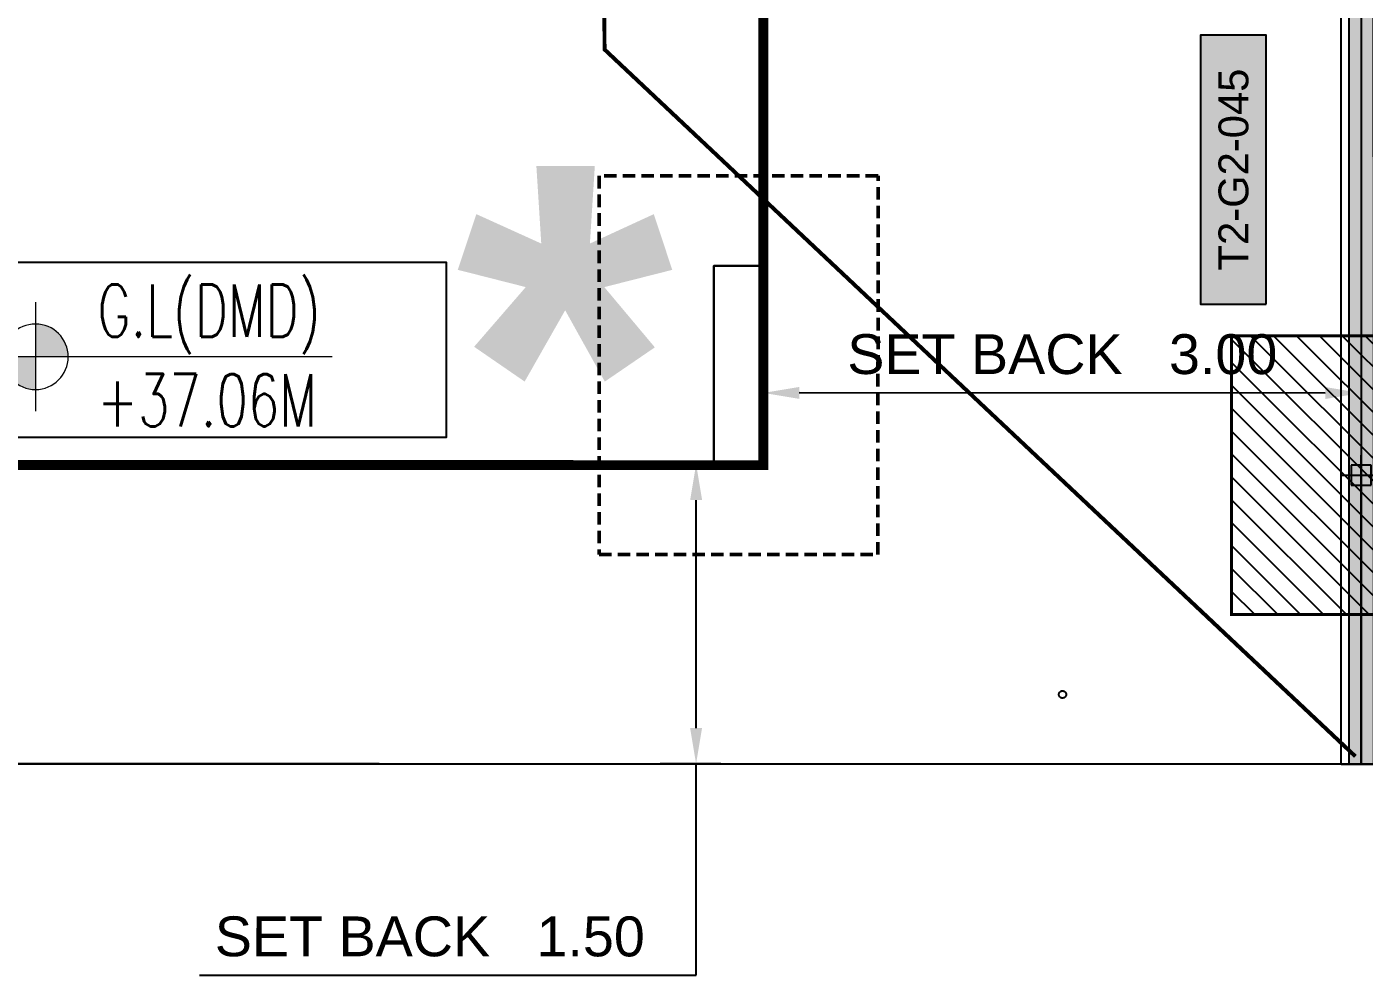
# Model space of a CAD drawing. Header units: centimetres. Extents: x -6122352 to 6876996, y -1694241 to 2592194.
# Drawn here: x 40034 to 46747, y -67217 to -62456 of the extents above; entities that cross this region are included whole.
import ezdxf
from ezdxf.enums import TextEntityAlignment as Align
from ezdxf.xclip import XClip

# ---------------------------------------------------------------- set-up
doc = ezdxf.new("R2010")
doc.units = ezdxf.units.CM
doc.header["$MEASUREMENT"] = 0
doc.header["$XCLIPFRAME"] = 2
doc.header["$PDMODE"] = 66
doc.header["$PDSIZE"] = 100
for name, pattern in [('CENTER', [2, 1.25, -0.25, 0.25, -0.25]), ('DASHED2', [0.375, 0.25, -0.125]), ('XR-AR-END-SETTING OUT PLAN$0$23261-XR-AR-SI-GF$0$HIDDEN', [0.375, 0.25, -0.125])]:
    doc.linetypes.add(name, pattern=pattern)
doc.layers.get('Defpoints').update_dxf_attribs({"color": 255, "linetype": 'CENTER'})
for name, color, linetype in [('00-MI-DIM', 7, 'Continuous'), ('23585-XR-AR-BOUNDARY WALLS AND SETBACKS$0$setback', 7, 'XR-AR-END-SETTING OUT PLAN$0$23261-XR-AR-SI-GF$0$HIDDEN'), ('@MI-FOOTINGS', 7, 'Continuous'), ('@MI-MEP', 7, 'Continuous'), ('@MI-REF LAYER', 7, 'Continuous'), ('@MI-TYPE-02', 6, 'Continuous'), ('B_TH_4', 7, 'Continuous'), ('PANEL-TAGS', 7, 'Continuous'), ('S-DIMENSION', 251, 'Continuous'), ('XREF1$0$S-LEVELS', 2, 'Continuous'), ('XREF1$0$TYPICAL NEW PROFILE', 3, 'Continuous')]:
    doc.layers.add(name, color=color, linetype=linetype)
doc.layers.add('08-Compound Wall-2', color=6, linetype='Continuous', lineweight=25, true_color=0xff00ff)
doc.layers.add('23585-XR-AR-DAMAC PLOT LIMITS$0$1-End units', color=7, linetype='Continuous', lineweight=5, true_color=0xf8991e)
for name, color, linetype, lineweight in [('@ Foundations', 4, 'DASHED2', 50), ('A-ANNO-TEXT', 3, 'Continuous', 25), ('XR-AR-END-SETTING OUT PLAN$0$23585-XR-AR-END-GROUND FLOOR$0$S-COLS', 51, 'Continuous', 40), ('XR-AR-END-SETTING OUT PLAN$0$23585-XR-AR-END-GROUND FLOOR$0$S-COLS-PATT', 8, 'Continuous', 5), ('XREF1$0$36-TAGLVL', 23, 'Continuous', 9)]:
    doc.layers.add(name, color=color, linetype=linetype, lineweight=lineweight)
doc.styles.add('Arial', font='arialbd.ttf')
doc.styles.add('PANELTAG_STYLE', font='arial.ttf')
doc.styles.add('Schueco-BEMSTIL', font='isocpeur.ttf', dxfattribs={"width": 0.9})
doc.styles.get("Standard").update_dxf_attribs({"font": 'arial.ttf'})
doc.styles.add('XREF1$0$DLT_TEXT', font='romans.shx', dxfattribs={"width": 0.7})
doc.dimstyles.new('MI- JWC-TXT-2.5 MM', dxfattribs={"dimscale": 1.5, "dimtxt": 2.5, "dimasz": 1, "dimexe": 2, "dimexo": 1, "dimgap": 1, "dimtad": 1, "dimdec": 0, "dimdsep": 46, "dimtxsty": 'Schueco-BEMSTIL', "dimblk": 'OPEN30', "dimcen": 0, "dimdle": 2, "dimclrd": 140, "dimclre": 8, "dimclrt": 40, "dimadec": 0, "dimazin": 2, "dimtfac": 1, "dimtdec": 0, "dimtix": 1, "dimtmove": 2, "dimatfit": 3, "dimldrblk": 'OPEN', "dimfxl": 2, "dimlwd": -1, "dimlwe": -1, "dimarcsym": 0})
doc.dimstyles.get("Standard").update_dxf_attribs({"dimtxt": 5, "dimasz": 0.5, "dimexe": 0.18, "dimexo": 0.0625, "dimgap": 0.09, "dimtad": 0, "dimtih": 1, "dimtoh": 1, "dimdec": 0, "dimzin": 0, "dimdsep": 46, "dimtxsty": 'Standard', "dimcen": 0.09, "dimadec": 0, "dimazin": 0, "dimtfac": 1, "dimtdec": 0, "dimtofl": 0, "dimtmove": 0, "dimatfit": 3, "dimfxl": 1, "dimtolj": 1, "dimtzin": 0, "dimarcsym": 0})

# ---------------------------------------------------------------- blocks, each defined once
blk = doc.blocks.new('23585-XR-AR-BOUNDARY WALLS AND SETBACKS')
at = {"layer": '08-Compound Wall-2'}
for points in [[(496471.9828066686, 2768886.552495335), (496454.3613728855, 2768902.698704648), (496448.2474295651, 2768896.026142977), (496444.194029939, 2768891.602343387), (496440.1406299394, 2768887.178543386), (496436.0870282789, 2768882.754741575), (496432.0336299395, 2768878.330943386), (496425.9859410261, 2768871.730601268), (496443.6068155895, 2768855.584157711)], [(496471.9827346407, 2768886.552561333), (496472.050299999, 2768886.626299999), (496472.117848583, 2768886.700020557)]]:
    blk.add_lwpolyline(points, dxfattribs=at)
at = {"layer": '23585-XR-AR-BOUNDARY WALLS AND SETBACKS$0$setback', "ltscale": 40, "const_width": 0.05}
blk.add_lwpolyline([(496468.9176381507, 2768885.427759894), (496454.540375519, 2768898.601392337), (496450.3855869831, 2768894.06698937), (496446.3321982162, 2768889.643201631), (496442.2787982172, 2768885.219401631), (496438.2251484075, 2768880.795547273), (496434.1717982174, 2768876.371801631), (496430.0156349582, 2768871.835837596), (496444.3924852831, 2768858.661973752), (496448.5491538487, 2768863.198452412), (496452.6025508895, 2768867.622249182), (496456.6559737102, 2768872.045874088), (496460.7093737099, 2768876.469474088), (496464.7627508904, 2768880.893249182)], close=True, dxfattribs=at)
blk = doc.blocks.new('A$C9d9485f6')
at = {"layer": 'A-ANNO-TEXT', "rotation": 312.4881850805905}
blk.add_blockref('23585-XR-AR-BOUNDARY WALLS AND SETBACKS', (-2377088.534775567, -1504219.252137818), dxfattribs=at)
blk = doc.blocks.new('23585-XR-AR-DAMAC PLOT LIMITS')
at = {"layer": '23585-XR-AR-DAMAC PLOT LIMITS$0$1-End units', "color": 251, "true_color": 0x636466}
for points in [[(496454.3552999999, 2768902.8401), (496460.5367000001, 2768909.586300001), (496478.2317000004, 2768893.372500001), (496472.0503000002, 2768886.6263)], [(496448.1737000002, 2768896.093699999), (496454.3552999999, 2768902.8401), (496472.0503000002, 2768886.6263), (496465.8687000005, 2768879.879899999)]]:
    blk.add_lwpolyline(points, close=True, dxfattribs=at)
blk = doc.blocks.new('A$Cf093b529')
at = {"layer": 'A-ANNO-TEXT'}
blk.add_blockref('23585-XR-AR-DAMAC PLOT LIMITS', (-495391.9901121984, -2768603.441896566), dxfattribs=at)
blk = doc.blocks.new('XR-AR-END-SETTING OUT PLAN$0$23585-XR-AR-END-GROUND FLOOR$0$A$C75a8815d')
at = {"layer": 'XR-AR-END-SETTING OUT PLAN$0$23585-XR-AR-END-GROUND FLOOR$0$S-COLS', "color": 252, "lineweight": 30}
blk.add_lwpolyline([(-0.02838230133056641, -3999.998283624649), (-0.0283818244934082, -2999.99828338623), (249.9716181755066, -2999.998282670975), (249.9716184139252, -3999.998283147812)], close=True, dxfattribs=at)
blk = doc.blocks.new('XR-AR-END-SETTING OUT PLAN')
at = {"layer": 'XR-AR-END-SETTING OUT PLAN$0$23585-XR-AR-END-GROUND FLOOR$0$S-COLS-PATT', "color": 8}
blk.add_blockref('XR-AR-END-SETTING OUT PLAN$0$23585-XR-AR-END-GROUND FLOOR$0$A$C75a8815d', (3000.129344239831, 5499.998310089111), dxfattribs=at)
blk = doc.blocks.new('END UNIT')
at = {"xscale": 0.001, "yscale": 0.001, "zscale": 0.001}
blk.add_blockref('XR-AR-END-SETTING OUT PLAN', (-9.150201729830158, 0), dxfattribs=at)
blk = doc.blocks.new('TH_4')
at = {"xscale": -1}
blk.add_blockref('END UNIT', (495826.3053798428, 2769130.514097063), dxfattribs=at)
at = {"insert": (495831.45537848, 2769133.514097056), "char_height": 2, "attachment_point": 2, "style": 'Arial'}
blk.add_mtext('\\pxqc;*', dxfattribs=at)
blk = doc.blocks.new('A$C780da55d')
at = {"layer": 'S-DIMENSION'}
blk.add_circle((39.30158065707656, -0.001709586009383202), 0.01815226144074724, dxfattribs=at)
at = {"layer": 'B_TH_4', "xscale": 1.000039159572381, "yscale": 1.000039159572381, "zscale": 1.000039159572381}
blk.add_blockref('TH_4', (-495814.0704651335, -2769239.302089663), dxfattribs=at)
blk = doc.blocks.new('23585-XR-AR-MALDIVE-2$0$TH_4')
blk.add_blockref('A$C780da55d', (495794.655359471, 2769130.864096801))
at = {"layer": '@ Foundations', "linetype": 'DASHED2', "ltscale": 0.25}
blk.add_lwpolyline([(495831.6304292943, 2769131.564569024), (495833.0304292943, 2769131.564569024), (495833.0304292943, 2769133.464569025), (495831.6304292943, 2769133.464569025)], close=True, dxfattribs=at)
blk = doc.blocks.new('A$C99e3be07')
at = {"color": 1, "true_color": 0xeb0000, "const_width": 0.009999999999999998}
blk.add_lwpolyline([(33.15261128824204, 3.377650864422321e-05), (27.1526064556092, 0), (21.15274908207357, 0.0001013374421745539), (15.15289170667529, 0.0002026737201958895), (9.152886874508113, 0.0001688962802290916), (0, 0.0001440956257283688), (0.0005651502870023251, 23.99999127932824), (9.152604304719716, 24.00005311449058), (15.15260913828388, 24.00008689239621), (21.15274908486754, 23.9999732109718), (27.1527539184317, 24.00000698887743), (33.1527587515302, 24.00004076538607), (42.30295500764623, 24.00004155770876), (42.30280754435807, 3.456883132457733e-05)], close=True, dxfattribs=at)
blk = doc.blocks.new('A$C911a97e0')
at = {"color": 1, "true_color": 0xeb0000, "const_width": 0.009999999999999998}
blk.add_lwpolyline([(33.14992067590356, 7.064430974423885e-05), (27.14991584187374, 0), (21.14977589482442, 7.681455463171005e-05), (15.14991851942614, 0.0001412844285368919), (9.149913686793298, 7.064011879265308e-05), (4.190951585769653e-09, 1.281499862670898e-06), (-4.656612873077393e-10, 24.00000827014446), (9.149913683068007, 24.00007762899622), (15.1497710570693, 24.000013158191), (21.14977589109913, 24.00008380273357), (27.14978072280064, 24.00015444704331), (33.14978555683047, 24.00022509158589), (42.29969923803583, 24.00029444997199), (42.29983435710892, 0.0001400026958435774)], close=True, dxfattribs=at)
blk = doc.blocks.new('XREF1$0$LVL  ATTR')
at = {"color": 7}
blk.add_wipeout([(-0.33727806633866564, 0.38352486299273547), (1.8973092599409713, 0.38352486299273547), (1.8973092599409713, -0.45047952129880775), (-0.33727806633866564, -0.4504795212988073)], dxfattribs=at)
at = {"layer": 'XREF1$0$36-TAGLVL', "extrusion": (-4.888139810645865e-07, 1.406522031717416e-17, 0.9999999999998805)}
h = blk.add_hatch(color=252, dxfattribs=at)
h.paths.add_polyline_path([(-0.06536514837319736, 0.1562500046566129, 0.4142135623730951), (-0.2216151483731973, 4.656612873077392e-09), (-0.06536514837319736, 4.656612873077392e-09)])
h.paths.add_polyline_path([(0.09088485162680264, 4.656612873077392e-09), (-0.06536514837319736, 4.656612873077392e-09), (-0.06536514837319736, -0.1562499953433871, 0.4142135623730951)])
at = {"layer": 'XREF1$0$36-TAGLVL', "extrusion": (-4.888139810645865e-07, 1.406522031717408e-17, 0.9999999999998805)}
for p, q in [((-0.06536515014719235, -0.2604166821887048), (-0.06536515014719235, 0.2604166511446238)), ((1.351057254982072, -1.396983861923218e-08, 5.262988010916589e-07), (-0.3253053234689158, -1.396983861923218e-08, -1.018362459642307e-07))]:
    blk.add_line(p, q, dxfattribs=at)
blk.add_circle((-0.06536514830387681, -4.494034574497252e-25, 3.195139836529895e-08), 0.15625, dxfattribs=at)
at = {"layer": 'XREF1$0$S-LEVELS', "color": 1}
blk.add_lwpolyline([(-0.3372780663386656, 0.3835248629927364), (1.897309259940972, 0.3835248629927364), (1.897309259940972, -0.4504795212988069), (-0.3372780663386656, -0.4504795212988069)], close=True, dxfattribs=at)
at = {"layer": 'XREF1$0$TYPICAL NEW PROFILE', "color": 3, "style": 'XREF1$0$DLT_TEXT', "width": 0.7}
for tag, p in [('+0.00M', (0.2413431143818681, 0.067100426539497, -0.0001437184612911057)), ('S.S.L', (0.2413431143818681, -0.3452672204089993, -0.0001437184612911057))]:
    blk.add_attdef(tag, p, '', height=0.2500000000000001, dxfattribs=at)
blk = doc.blocks.new('*D723')
at = {"color": 0, "lineweight": -2, "transparency": 16777216}
for p, q in [((494356.3829948682, 2767860.588952533), (494356.8138482933, 2767860.588952533)), ((494356.6338482933, 2767859.264554812), (494356.6338482933, 2767860.408952533)), ((494356.7587969169, 2767859.084554811), (494356.4538482933, 2767859.084554811)), ((494356.6338482933, 2767858.023759914), (494356.6338482933, 2767859.084554811)), ((494354.1412425634, 2767858.023759914), (494356.6338482933, 2767858.023759914))]:
    blk.add_line(p, q, dxfattribs=at)
at = {"color": 0, "transparency": 16777216}
for points in [[(494356.6038482933, 2767860.408952533), (494356.6638482934, 2767860.408952533), (494356.6338482933, 2767860.588952533)], [(494356.6038482933, 2767859.264554812), (494356.6638482934, 2767859.264554812), (494356.6338482933, 2767859.084554811)]]:
    blk.add_solid(points, dxfattribs=at)
at = {"layer": 'Defpoints', "color": 0, "transparency": 16777216}
for p in [(494356.3204948682, 2767860.588952533), (494356.6338482933, 2767860.588952533), (494356.8212969169, 2767859.084554811)]:
    blk.add_point(p, dxfattribs=at)
at = {"color": 0, "transparency": 16777216, "insert": (494355.2975454291, 2767858.217170554), "char_height": 0.2, "attachment_point": 5}
blk.add_mtext('\\A1;SET BACK   1.50', dxfattribs=at)
blk = doc.blocks.new('*D725')
at = {"color": 0, "lineweight": -2, "transparency": 16777216}
for p, q in [((494356.9715269093, 2767860.795917791), (494356.9715269093, 2767861.12656717)), ((494359.9717001438, 2767860.970563315), (494359.9717001438, 2767860.76656717)), ((494359.7917001438, 2767860.94656717), (494357.1515269093, 2767860.94656717))]:
    blk.add_line(p, q, dxfattribs=at)
at = {"color": 0, "transparency": 16777216}
for points in [[(494357.1515269093, 2767860.97656717), (494357.1515269093, 2767860.916567171), (494356.9715269093, 2767860.94656717)], [(494359.7917001438, 2767860.97656717), (494359.7917001438, 2767860.916567171), (494359.9717001438, 2767860.94656717)]]:
    blk.add_solid(points, dxfattribs=at)
at = {"layer": 'Defpoints', "color": 0, "transparency": 16777216}
for p in [(494359.9717001438, 2767861.033063315), (494356.9715269093, 2767860.94656717), (494356.9715269093, 2767860.733417791)]:
    blk.add_point(p, dxfattribs=at)
at = {"color": 0, "transparency": 16777216, "insert": (494358.4716135266, 2767861.140046024), "char_height": 0.2, "attachment_point": 5}
blk.add_mtext('\\A1;SET BACK   3.00', dxfattribs=at)
blk = doc.blocks.new('*D733')
at = {"color": 0, "lineweight": -2, "transparency": 16777216}
for p, q in [((494320.668856733, 2767860.650964368), (494320.668856733, 2767861.126770301)), ((494317.6694457813, 2767860.970617253), (494317.6694457813, 2767860.7667703)), ((494320.488856733, 2767860.946770301), (494317.8494457813, 2767860.946770301))]:
    blk.add_line(p, q, dxfattribs=at)
at = {"color": 0, "transparency": 16777216}
for points in [[(494317.8494457813, 2767860.9767703), (494317.8494457813, 2767860.916770301), (494317.6694457813, 2767860.946770301)], [(494320.488856733, 2767860.9767703), (494320.488856733, 2767860.916770301), (494320.668856733, 2767860.946770301)]]:
    blk.add_solid(points, dxfattribs=at)
at = {"layer": 'Defpoints', "color": 0, "transparency": 16777216}
for p in [(494317.6694457813, 2767861.033117253), (494317.6694457813, 2767860.946770301), (494320.668856733, 2767860.588464368)]:
    blk.add_point(p, dxfattribs=at)
at = {"color": 0, "transparency": 16777216, "insert": (494319.1691512571, 2767861.140249155), "char_height": 0.2, "attachment_point": 5}
blk.add_mtext('\\A1;SET BACK   3.00', dxfattribs=at)
blk = doc.blocks.new('_Open30')
at = {"color": 0, "linetype": 'ByBlock', "lineweight": -2}
for p, q in [((-1, 0.26794919), (0, 0)), ((0, 0), (-1, -0.26794919)), ((0, 0), (-1, 0))]:
    blk.add_line(p, q, dxfattribs=at)
blk = doc.blocks.new('*D972')
at = {"layer": '00-MI-DIM', "color": 8, "transparency": 16777216}
for p, q in [((436895.3779130885, -149271.1944580374), (438990.7380413861, -149271.5698886985)), ((436886.5042159107, -197271.618946779), (438982.1376910816, -197271.9944264163))]:
    blk.add_line(p, q, dxfattribs=at)
at = {"layer": '00-MI-DIM', "color": 140, "transparency": 16777216}
blk.add_line((438782.1556115296, -197171.958593546), (438790.7201273586, -149371.534052618), dxfattribs=at)
at = {"layer": 'Defpoints', "color": 0, "transparency": 16777216}
for p in [(436795.3779146937, -149271.1765407997), (438790.7380445963, -149271.5340542231), (436786.5042175158, -197271.6010295413)]:
    blk.add_point(p, dxfattribs=at)
at = {"layer": '00-MI-DIM', "color": 140, "transparency": 16777216, "xscale": 100, "yscale": 100, "zscale": 100}
for p, rotation in [((438790.7380445963, -149271.5340542231), 89.98973417893167), ((438782.1376942919, -197271.9585919409), 269.9897341789317)]:
    blk.add_blockref('_Open30', p, dxfattribs=dict(at, rotation=rotation))
at = {"layer": '00-MI-DIM', "color": 40, "transparency": 16777216, "insert": (438561.4378730557, -173271.7060092971), "char_height": 250, "attachment_point": 5, "rotation": 89.98973417893166, "style": 'Schueco-BEMSTIL'}
blk.add_mtext('48000', dxfattribs=at)
blk = doc.blocks.new('_Open')
at = {"color": 0, "linetype": 'ByBlock', "lineweight": -2}
for p, q in [((-1, 0.1666666666666667), (0, 0)), ((-1, -0.1666666666666667), (0, 0)), ((0, 0), (-1, 0))]:
    blk.add_line(p, q, dxfattribs=at)
blk = doc.blocks.new('T2-FOOTING PLAN')
at = {"layer": '@MI-FOOTINGS', "transparency": 33554679}
h = blk.add_hatch(dxfattribs=at)
h.set_pattern_fill('ANSI31', color=8, scale=650)
h.set_pattern_definition([(45, (0, 0), (-57.45242597140699, 57.45242597140699), [])])
h.paths.add_polyline_path([(-700, 650), (700, 650), (700, -650), (-700, -650)])
at = {"layer": '@MI-FOOTINGS', "color": 160, "true_color": 0x3340f0, "const_width": 15}
blk.add_lwpolyline([(-700, 650), (700, 650), (700, -650), (-700, -650)], close=True, dxfattribs=at)
at = {"layer": '@MI-FOOTINGS', "color": 30}
blk.add_point((0, 0), dxfattribs=at)
blk = doc.blocks.new('*D939')
at = {"layer": '00-MI-DIM', "color": 8, "transparency": 16777216}
for p, q in [((436946.2304788494, -196520.7138671336), (438180.0714646755, -196520.9349373595)), ((436886.5042957486, -197271.1625942903), (438179.9370030779, -197271.3943417069))]:
    blk.add_line(p, q, dxfattribs=at)
at = {"layer": '00-MI-DIM', "color": 140, "transparency": 16777216}
blk.add_line((437979.9549235259, -197171.3585088366), (437980.053550648, -196620.899101279), dxfattribs=at)
at = {"layer": 'Defpoints', "color": 0, "transparency": 16777216}
for p in [(436846.2304804546, -196520.6959498959), (437980.0714678857, -196520.8991028841), (436786.5042973537, -197271.1446770526)]:
    blk.add_point(p, dxfattribs=at)
at = {"layer": '00-MI-DIM', "color": 140, "transparency": 16777216, "xscale": 100, "yscale": 100, "zscale": 100}
for p, rotation in [((437980.0714678857, -196520.8991028841), 89.98973417893167), ((437979.9370062882, -197271.3585072314), 269.9897341789317)]:
    blk.add_blockref('_Open30', p, dxfattribs=dict(at, rotation=rotation))
at = {"layer": '00-MI-DIM', "color": 40, "transparency": 16777216, "insert": (437755.0042406985, -196896.0884912729), "char_height": 250, "attachment_point": 5, "rotation": 89.98973417893166, "style": 'Schueco-BEMSTIL'}
blk.add_mtext('750', dxfattribs=at)
blk = doc.blocks.new('PANELTAG')
at = {"layer": 'PANEL-TAGS', "color": 1}
blk.add_lwpolyline([(-13.5, -3.3), (13.5, -3.3), (13.5, 3.3), (-13.5, 3.3)], close=True, dxfattribs=at)
at = {"layer": 'PANEL-TAGS', "color": 40, "true_color": 0xffd700}
blk.add_solid([(-13.5, -3.3), (13.5, -3.3), (-13.5, 3.3), (13.5, 3.3)], dxfattribs=at)
at = {"layer": 'PANEL-TAGS', "color": 5, "style": 'PANELTAG_STYLE'}
blk.add_attdef('TAGNO', text='', height=3, dxfattribs=at).set_placement((0, 0), align=Align.CENTER)
blk = doc.blocks.new('A$C74e00340')
at = {"color": 1, "true_color": 0xeb0000, "const_width": 0.01}
blk.add_lwpolyline([(36.77247674774844, -15.13719563186169), (30.7724719151156, -15.1372294081375), (24.77261454157997, -15.13712807092816), (18.77275716618169, -15.13702673465014), (12.77275233401451, -15.13706051185727), (3.6198654595064, -15.13708531297743), (3.620430609793402, 8.862761870957911), (12.77246976422612, 8.862823706120253), (18.77247459779028, 8.862857484258711), (24.77261454437394, 8.862743802368641), (30.7726193779381, 8.8627775805071), (36.7726242110366, 8.862811356782913), (45.92282046715263, 8.862812149338424), (45.92267300386447, -15.13719483930618)], close=True, dxfattribs=at)
dim = blk.add_linear_dim(base=(42.92251174163539, -13.27518275240436), p1=(45.92268497607438, -13.18868660740554), p2=(42.92251174163539, -13.48833213187754), text='SET BACK   <>', dimstyle='Standard', override={"dimtxt": 0.2, "dimtad": 1, "dimtih": 0, "dimdec": 2})
dim.commit()
dim.dimension.update_dxf_attribs({"geometry": '*D725', "text_midpoint": (44.42259835888399, -13.08170389849693), "insert": (-494314.0490151677, -2767874.221749923)})
dim = blk.add_linear_dim(base=(42.58483312564204, -13.63279738929123), p1=(42.77228174894117, -15.13719511218369), p2=(42.27147970028454, -13.63279739022255), angle=90, text='SET BACK   <>', dimstyle='Standard', override={"dimtxt": 0.2, "dimtad": 1, "dimtih": 0, "dimdec": 2, "dimtmove": 1})
dim.commit()
dim.dimension.update_dxf_attribs({"geometry": '*D723', "text_midpoint": (42.41398366441717, -16.19799000956118), "dimtype": 128, "insert": (-494314.0490151677, -2767874.221749923)})
blk = doc.blocks.new('A$C69c43c29')
at = {"color": 1, "true_color": 0xeb0000, "const_width": 0.01}
blk.add_lwpolyline([(33.14992067590356, 1.06076027546078), (27.14991584187374, 1.060689630918205), (21.14977589482442, 1.060766445472836), (15.14991851942614, 1.060830915346742), (9.149913687258959, 1.060760271269828), (4.190951585769653e-09, 1.060690912418067), (0, 25.06069790106267), (9.149913683068007, 25.06076725991443), (15.1497710570693, 25.0607027891092), (21.14977589109913, 25.06077343365178), (27.14978072280064, 25.06084407772869), (33.14978555683047, 25.06091472227126), (42.29969923803583, 25.06098408065736), (42.29983435710892, 1.060829633846879)], close=True, dxfattribs=at)
dim = blk.add_linear_dim(base=(3.841705620288849e-09, 2.922956408001482), p1=(2.9994109555264, 2.564650475047529), p2=(3.841705620288849e-09, 3.009303360711783), text='SET BACK   <>', dimstyle='Standard', override={"dimtxt": 0.2, "dimtad": 1, "dimtih": 0, "dimdec": 2})
dim.commit()
dim.dimension.update_dxf_attribs({"geometry": '*D733', "text_midpoint": (1.499705479654949, 3.116435261908919), "insert": (-494317.6694457775, -2767858.023813893)})
blk = doc.blocks.new('T2-PARTITION WALL')
at = {"layer": '@MI-TYPE-02'}
h = blk.add_hatch(color=256, dxfattribs=at)
h.dxf.hatch_style = 1
h.paths.add_polyline_path([(-71.02508106571622, -42098.55009387963), (-68.87369340774603, -48000.4032188518), (51.12629905209178, -48000.44575863145), (48.97491139412159, -42098.59263365931)])
h.paths.add_polyline_path([(-68.89454710215796, -36088.55047151487), (-71.02153608424123, -42088.55009450795), (48.97845637565479, -42088.5926342876), (51.10544535767986, -36088.59301129446)])
h.paths.add_polyline_path([(-66.7640131386579, -30078.55084915002), (-68.89100212074118, -36078.55047214316), (51.10899033915484, -36078.59301192281), (53.23597932123812, -30078.59338892964)])
h.paths.add_polyline_path([(-64.63347917504143, -24068.55122678523), (-66.7604681570665, -30068.55084977832), (53.23952430277131, -30068.59338955799), (55.36651328485459, -24068.59376656482)])
h.paths.add_polyline_path([(-64.59134481713409, -23929.04480615037), (-63.51631047029514, -17929.04490245861), (56.48368760355515, -17929.06640314552), (55.40865325671621, -23929.06630683731)])
h.paths.add_polyline_path([(-63.51451874629129, -17919.04490261909), (-62.43948439945234, -11919.04499892736), (57.56051367439795, -11919.0664996143), (56.48547932755901, -17919.06640330606)])
h.paths.add_polyline_path([(-62.43769267533207, -11909.04499908781), (-61.36265832849313, -5909.045095396083), (58.63733974535717, -5909.066596083023), (57.56230539846001, -11909.06649977478)])
h.paths.add_polyline_path([(-61.36086660448927, -5899.04509555659), (-60.01430928823538, 0.01075290745939128), (59.98568878561491, -0.01074777948088013), (58.63913146936102, -5899.066596243531)])
at = {"layer": '@MI-TYPE-02', "const_width": 2.5}
blk.add_lwpolyline([(-71.02508106571622, -42098.55009387963), (-68.87369340774603, -48000.4032188518), (51.12629905209178, -48000.44575863145), (48.97491139412159, -42098.59263365931)], close=True, dxfattribs=at)
at = {"layer": '@MI-FOOTINGS', "rotation": 89.98973417812736}
blk.add_blockref('T2-FOOTING PLAN', (-8.615653803222813, -46549.50874279693), dxfattribs=at)
at = {"layer": '00-MI-DIM'}
for base, p1, p2, picture, middle in [((1995.360129902663, -0.3575134233979043), (-8.87369717785623, -48000.42448874158), (0, 0), '*D972', (1766.059958362021, -24000.52946849744)), ((1184.693553192075, -47249.72256208441), (-8.873617339937482, -47999.96813625292), (50.85256576089887, -47249.51940909616), '*D939', (959.6263260048581, -47624.91195047324))]:
    dim = blk.add_linear_dim(base=base, p1=p1, p2=p2, angle=89.98973417893167, dimstyle='MI- JWC-TXT-2.5 MM', dxfattribs=at)
    dim.commit()
    dim.dimension.update_dxf_attribs({"geometry": picture, "text_midpoint": middle, "insert": (-436795.3779146937, 149271.1765407997)})

msp = doc.modelspace()

# ---------------------------------------------------------------- block references
at = {"layer": '@MI-REF LAYER', "xscale": 1000, "yscale": 1000, "zscale": 1000}
msp.add_blockref('A$C9d9485f6', (-23958.95045533385, 48155.57226163784), dxfattribs=at)
at = {"layer": '@MI-REF LAYER', "xscale": 1000, "yscale": 1000, "zscale": 1000, "rotation": 312.4882903633292}
msp.add_blockref('A$Cf093b529', (-891608.7329339073, 539022.7201118186), dxfattribs=at)
at = {"layer": '@MI-REF LAYER', "color": 10, "xscale": 1000, "yscale": 1000, "zscale": 1000, "rotation": 359.9894874542466}
msp.add_blockref('A$C69c43c29', (46730.93986554319, -67217.04249436612), dxfattribs=at)

# ---------------------------------------------------------------- next in the draw order: block references
at = {"layer": '@MI-REF LAYER'}
ref = msp.add_blockref('23585-XR-AR-MALDIVE-2$0$TH_4', (-496279777.8169057, -2769108698.086151), dxfattribs=dict(at, xscale=999.9999999999998, yscale=999.9999999999998, zscale=999.9999999999998, rotation=359.98983950651))
XClip(ref).set_block_clipping_path([(495835.39572674944, 2769154.443476159), (495826.30553093296, 2769154.413798146), (495820.30552665447, 2769154.4137643697), (495814.3055218209, 2769154.4137305906), (495808.305379417, 2769154.4138442734), (495802.30537704076, 2769154.4138104953), (495793.353489768, 2769154.4437513817), (495793.3527721728, 2769130.513902019), (495835.39557971875, 2769130.513791944)])

# ---------------------------------------------------------------- next in the draw order: block references
msp.add_blockref('T2-PARTITION WALL', (46739.52557966392, -18157.22017384422))
at = {"layer": '@MI-MEP', "color": 10}
for name, p, xscale, yscale, zscale, rotation in [('A$C911a97e0', (46731.4921080573, -66156.3529440987), 999.9999999999997, 999.9999999999997, 999.9999999999997, 359.9903412287869), ('A$C99e3be07', (4428.327598600954, -66148.88444038676), 1000, 1000, 1000, 359.9898395068178)]:
    msp.add_blockref(name, p, dxfattribs=dict(at, xscale=xscale, yscale=yscale, zscale=zscale, rotation=rotation))
at = {"layer": 'PANEL-TAGS'}
ref = msp.add_blockref('PANELTAG', (46090.29544194276, -63172.85315251724), dxfattribs=dict(at, xscale=50.00000000000001, yscale=50.00000000000001, zscale=50.00000000000001, rotation=90.00000000000001))
ref.add_attrib('TAGNO', 'T2-G2-045', dxfattribs={"color": 5, "height": 150, "rotation": 90, "style": 'PANELTAG_STYLE'}).set_placement((46090.29544194276, -63172.85315251724), align=Align.MIDDLE_CENTER)

# ---------------------------------------------------------------- next in the draw order: block references
at = {"layer": '@MI-REF LAYER', "color": 7}
ref = msp.add_blockref('XREF1$0$LVL  ATTR', (40146.17358175012, -64112.4907696442, -1.028711233885912e-09), dxfattribs=dict(at, xscale=-1051.480567989675, yscale=1051.480567989676, zscale=1051.480567989675, rotation=179.9900720309284))
ref.add_attrib('S.S.L', 'G.L(DMD)', (40389.23727208385, -64012.36125429915, -0.1511171703383115), dxfattribs={"layer": 'XREF1$0$TYPICAL NEW PROFILE', "color": 3, "height": 262.8701419974187, "rotation": 359.9900753219566, "style": 'XREF1$0$DLT_TEXT', "width": 0.7})
ref.add_attrib('+0.00M', '+37.06M ', (40386.93390962778, -64461.69585330124, -0.1511171703383115), dxfattribs={"layer": 'XREF1$0$TYPICAL NEW PROFILE', "color": 3, "height": 262.8701419974187, "rotation": 359.9900753219566, "style": 'XREF1$0$DLT_TEXT', "width": 0.7})

# ---------------------------------------------------------------- next in the draw order: linework, layer by layer
at = {"layer": '@MI-REF LAYER', "color": 1, "const_width": 20}
msp.add_lwpolyline([(46702.28829143039, -66118.04905756192), (42933.68736863026, -62569.98351396002), (42928.21940781942, -58040.96236401831), (42008.46666270943, -58039.72737450042), (42928.21940781942, -58040.96236401831), (42931.75783345327, -46383.6651546186), (46716.48629490214, -42258.51387329897)], dxfattribs=at)

# ---------------------------------------------------------------- next in the draw order: block references
at = {"layer": '@MI-REF LAYER', "color": 10, "xscale": 1000, "yscale": 1000, "zscale": 1000, "rotation": 359.9898395064581}
msp.add_blockref('A$C74e00340', (811.1465425571641, -51011.01334451637), dxfattribs=at)

doc.saveas('drawing.dxf')
